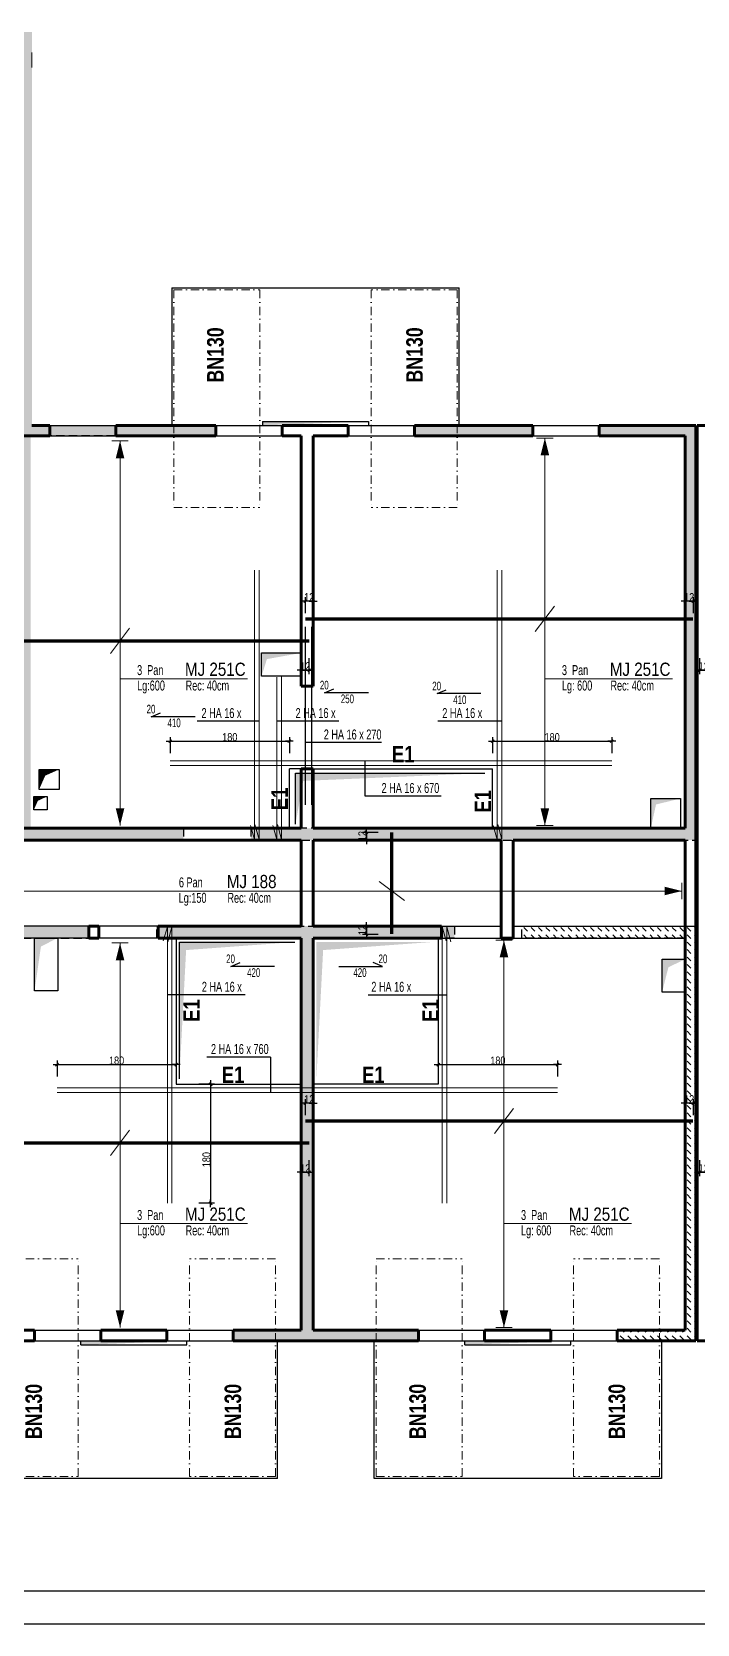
# Model space of a CAD drawing. Header units: millimetres. Extents: x 10483 to 17848, y -43633 to -39433.
# Drawn here: x 12314 to 13319, y -43633 to -41226 of the extents above; entities that cross this region are included whole.
import ezdxf
from ezdxf.enums import TextEntityAlignment as Align

# ---------------------------------------------------------------- set-up
doc = ezdxf.new("R2010")
doc.units = ezdxf.units.MM
doc.linetypes.add('CACHEX2', pattern=[19.05, 12.7, -6.35])
doc.linetypes.add('TIRETPTX2', pattern=[50.8, 25.4, -12.7, 0, -12.7])
for name, color, linetype in [('01-Cad  2', 1, 'Continuous'), ('01_ARMA_INF', 50, 'Continuous'), ('01_linteaux', 2, 'Continuous'), ('01_murs_sup', 2, 'CACHEX2'), ('01_poch_murs', 253, 'Continuous'), ('01_resv', 32, 'Continuous'), ('01_texte', 230, 'Continuous'), ('AA_COTES', 2, 'Continuous')]:
    doc.layers.add(name, color=color, linetype=linetype)
doc.layers.add('01_murs_coup', color=5, linetype='Continuous', lineweight=60)
doc.layers.add('01_tram_axes', color=2, linetype='TIRETPTX2', lineweight=9)
doc.styles.add('impact', font='impact.ttf')
doc.styles.add('PATIO', font='ARIALN.TTF')
doc.styles.add('STYLE2', font='ARIALN.TTF')
doc.styles.add('Titre', font='ariblk.ttf')
doc.dimstyles.new('JB50res', dxfattribs={"dimscale": 0.1, "dimtxt": 120, "dimasz": 12, "dimexe": 0.1, "dimexo": 0.1, "dimgap": 0.09, "dimtad": 1, "dimdec": 1, "dimdsep": 46, "dimtxsty": 'STYLE2', "dimblk1": 'BOND_G', "dimblk2": 'BOND_D', "dimsah": 1, "dimcen": 1.5, "dimdle": 0.01, "dimse1": 1, "dimse2": 1, "dimclrd": 4, "dimclre": 2, "dimclrt": 6, "dimazin": 2, "dimtfac": 2.333333, "dimtdec": 1, "dimtix": 1, "dimtmove": 2, "dimatfit": 3, "dimldrblk": 'BOND_G', "dimfxl": 1, "dimtolj": 1, "dimtzin": 0, "dimarcsym": 0})
pattern_1 = [(135, (-1339.371, 5604.787), (-11.2253202, 9e-16), [7.9375, -7.9375])]

# ---------------------------------------------------------------- blocks, each defined once
blk = doc.blocks.new('BOND_G')
at = {"layer": 'AA_COTES', "color": 0}
for p, q in [((5, 0), (-5, 0)), ((1.8, 1.8), (-1.8, -1.8)), ((0, -5), (0, 15))]:
    blk.add_line(p, q, dxfattribs=at)
blk = doc.blocks.new('BOND_D')
at = {"layer": 'AA_COTES', "color": 0}
for p, q in [((5, 0), (-5, 0)), ((-1.8, -1.8), (1.8, 1.8)), ((0, 5), (0, -15))]:
    blk.add_line(p, q, dxfattribs=at)
blk = doc.blocks.new('*D5412')
at = {"layer": '01_resv', "color": 4, "lineweight": -2, "ltscale": 200, "transparency": 16777216}
for p, q in [((13321.9, -42950.1), (13320.7, -42950.1)), ((13323.1, -42950.1), (13335.1, -42950.1)), ((13336.3, -42950.1), (13337.5, -42950.1))]:
    blk.add_line(p, q, dxfattribs=at)
at = {"layer": 'Defpoints', "color": 0, "ltscale": 200, "transparency": 16777216}
for p in [(13323.1, -42905.9), (13335.1, -42928.1), (13335.1, -42950.1)]:
    blk.add_point(p, dxfattribs=at)
at = {"layer": '01_resv', "color": 4, "lineweight": -2, "ltscale": 200, "transparency": 16777216, "xscale": 1.2, "yscale": 1.2, "zscale": 1.2}
blk.add_blockref('BOND_G', (13323.1, -42950.1), dxfattribs=at)
at = {"layer": '01_resv', "color": 4, "lineweight": -2, "ltscale": 200, "transparency": 16777216, "xscale": 1.2, "yscale": 1.2, "zscale": 1.2, "rotation": 180}
blk.add_blockref('BOND_D', (13335.1, -42950.1), dxfattribs=at)
at = {"layer": '01_resv', "color": 6, "ltscale": 200, "transparency": 16777216, "insert": (13329.1, -42944), "char_height": 12, "attachment_point": 5, "style": 'STYLE2'}
blk.add_mtext('\\A1;12', dxfattribs=at)
blk = doc.blocks.new('*D5413')
at = {"layer": '01_resv', "color": 4, "lineweight": -2, "ltscale": 200, "transparency": 16777216}
for p, q in [((13299.9, -42845.7), (13298.7, -42845.7)), ((13313.1, -42845.7), (13301.1, -42845.7)), ((13314.3, -42845.7), (13315.5, -42845.7))]:
    blk.add_line(p, q, dxfattribs=at)
at = {"layer": 'Defpoints', "color": 0, "ltscale": 200, "transparency": 16777216}
for p in [(13301.1, -42845.7), (13301.1, -42857.7), (13313.1, -42872.6)]:
    blk.add_point(p, dxfattribs=at)
at = {"layer": '01_resv', "color": 4, "lineweight": -2, "ltscale": 200, "transparency": 16777216, "xscale": 1.2, "yscale": 1.2, "zscale": 1.2}
blk.add_blockref('BOND_D', (13301.1, -42845.7), dxfattribs=at)
at = {"layer": '01_resv', "color": 4, "lineweight": -2, "ltscale": 200, "transparency": 16777216, "xscale": 1.2, "yscale": 1.2, "zscale": 1.2, "rotation": 180}
blk.add_blockref('BOND_G', (13313.1, -42845.7), dxfattribs=at)
at = {"layer": '01_resv', "color": 6, "ltscale": 200, "transparency": 16777216, "insert": (13307.1, -42839.6), "char_height": 12, "attachment_point": 5, "style": 'STYLE2'}
blk.add_mtext('\\A1;12', dxfattribs=at)
blk = doc.blocks.new('*D5414')
at = {"layer": '01_resv', "color": 4, "lineweight": -2, "ltscale": 200, "transparency": 16777216}
for p, q in [((12725.9, -42845.7), (12724.7, -42845.7)), ((12739.1, -42845.7), (12727.1, -42845.7)), ((12740.3, -42845.7), (12741.5, -42845.7))]:
    blk.add_line(p, q, dxfattribs=at)
at = {"layer": 'Defpoints', "color": 0, "ltscale": 200, "transparency": 16777216}
for p in [(12727.1, -42845.7), (12727.1, -42872.6), (12739.1, -42861.5)]:
    blk.add_point(p, dxfattribs=at)
at = {"layer": '01_resv', "color": 4, "lineweight": -2, "ltscale": 200, "transparency": 16777216, "xscale": 1.2, "yscale": 1.2, "zscale": 1.2}
blk.add_blockref('BOND_D', (12727.1, -42845.7), dxfattribs=at)
at = {"layer": '01_resv', "color": 4, "lineweight": -2, "ltscale": 200, "transparency": 16777216, "xscale": 1.2, "yscale": 1.2, "zscale": 1.2, "rotation": 180}
blk.add_blockref('BOND_G', (12739.1, -42845.7), dxfattribs=at)
at = {"layer": '01_resv', "color": 6, "ltscale": 200, "transparency": 16777216, "insert": (12733.1, -42839.6), "char_height": 12, "attachment_point": 5, "style": 'STYLE2'}
blk.add_mtext('\\A1;12', dxfattribs=at)
blk = doc.blocks.new('*D5415')
at = {"layer": '01_resv', "color": 4, "lineweight": -2, "ltscale": 200, "transparency": 16777216}
for p, q in [((12719.9, -42950.1), (12718.7, -42950.1)), ((12721.1, -42950.1), (12733.1, -42950.1)), ((12734.3, -42950.1), (12735.5, -42950.1))]:
    blk.add_line(p, q, dxfattribs=at)
at = {"layer": 'Defpoints', "color": 0, "ltscale": 200, "transparency": 16777216}
for p in [(12721.1, -42916.6), (12733.1, -42905.8), (12733.1, -42950.1)]:
    blk.add_point(p, dxfattribs=at)
at = {"layer": '01_resv', "color": 4, "lineweight": -2, "ltscale": 200, "transparency": 16777216, "xscale": 1.2, "yscale": 1.2, "zscale": 1.2}
blk.add_blockref('BOND_G', (12721.1, -42950.1), dxfattribs=at)
at = {"layer": '01_resv', "color": 4, "lineweight": -2, "ltscale": 200, "transparency": 16777216, "xscale": 1.2, "yscale": 1.2, "zscale": 1.2, "rotation": 180}
blk.add_blockref('BOND_D', (12733.1, -42950.1), dxfattribs=at)
at = {"layer": '01_resv', "color": 6, "ltscale": 200, "transparency": 16777216, "insert": (12727.1, -42944.1), "char_height": 12, "attachment_point": 5, "style": 'STYLE2'}
blk.add_mtext('\\A1;12', dxfattribs=at)
blk = doc.blocks.new('*D5417')
at = {"layer": '01_resv', "color": 4, "lineweight": -2, "ltscale": 200, "transparency": 16777216}
for p, q in [((13321.9, -42191.1), (13320.7, -42191.1)), ((13323.1, -42191.1), (13335.1, -42191.1)), ((13336.3, -42191.1), (13337.5, -42191.1))]:
    blk.add_line(p, q, dxfattribs=at)
at = {"layer": 'Defpoints', "color": 0, "ltscale": 200, "transparency": 16777216}
for p in [(13323.1, -42146.9), (13335.1, -42169.1), (13335.1, -42191.1)]:
    blk.add_point(p, dxfattribs=at)
at = {"layer": '01_resv', "color": 4, "lineweight": -2, "ltscale": 200, "transparency": 16777216, "xscale": 1.2, "yscale": 1.2, "zscale": 1.2}
blk.add_blockref('BOND_G', (13323.1, -42191.1), dxfattribs=at)
at = {"layer": '01_resv', "color": 4, "lineweight": -2, "ltscale": 200, "transparency": 16777216, "xscale": 1.2, "yscale": 1.2, "zscale": 1.2, "rotation": 180}
blk.add_blockref('BOND_D', (13335.1, -42191.1), dxfattribs=at)
at = {"layer": '01_resv', "color": 6, "ltscale": 200, "transparency": 16777216, "insert": (13329.1, -42185), "char_height": 12, "attachment_point": 5, "style": 'STYLE2'}
blk.add_mtext('\\A1;12', dxfattribs=at)
blk = doc.blocks.new('*D5418')
at = {"layer": '01_resv', "color": 4, "lineweight": -2, "ltscale": 200, "transparency": 16777216}
for p, q in [((13299.9, -42086.7), (13298.7, -42086.7)), ((13313.1, -42086.7), (13301.1, -42086.7)), ((13314.3, -42086.7), (13315.5, -42086.7))]:
    blk.add_line(p, q, dxfattribs=at)
at = {"layer": 'Defpoints', "color": 0, "ltscale": 200, "transparency": 16777216}
for p in [(13301.1, -42086.7), (13301.1, -42098.7), (13313.1, -42113.6)]:
    blk.add_point(p, dxfattribs=at)
at = {"layer": '01_resv', "color": 4, "lineweight": -2, "ltscale": 200, "transparency": 16777216, "xscale": 1.2, "yscale": 1.2, "zscale": 1.2}
blk.add_blockref('BOND_D', (13301.1, -42086.7), dxfattribs=at)
at = {"layer": '01_resv', "color": 4, "lineweight": -2, "ltscale": 200, "transparency": 16777216, "xscale": 1.2, "yscale": 1.2, "zscale": 1.2, "rotation": 180}
blk.add_blockref('BOND_G', (13313.1, -42086.7), dxfattribs=at)
at = {"layer": '01_resv', "color": 6, "ltscale": 200, "transparency": 16777216, "insert": (13307.1, -42080.6), "char_height": 12, "attachment_point": 5, "style": 'STYLE2'}
blk.add_mtext('\\A1;12', dxfattribs=at)
blk = doc.blocks.new('*D5419')
at = {"layer": '01_resv', "color": 4, "lineweight": -2, "ltscale": 200, "transparency": 16777216}
for p, q in [((12725.9, -42086.7), (12724.7, -42086.7)), ((12739.1, -42086.7), (12727.1, -42086.7)), ((12740.3, -42086.7), (12741.5, -42086.7))]:
    blk.add_line(p, q, dxfattribs=at)
at = {"layer": 'Defpoints', "color": 0, "ltscale": 200, "transparency": 16777216}
for p in [(12727.1, -42086.7), (12739.1, -42102.5), (12727.1, -42113.6)]:
    blk.add_point(p, dxfattribs=at)
at = {"layer": '01_resv', "color": 4, "lineweight": -2, "ltscale": 200, "transparency": 16777216, "xscale": 1.2, "yscale": 1.2, "zscale": 1.2}
blk.add_blockref('BOND_D', (12727.1, -42086.7), dxfattribs=at)
at = {"layer": '01_resv', "color": 4, "lineweight": -2, "ltscale": 200, "transparency": 16777216, "xscale": 1.2, "yscale": 1.2, "zscale": 1.2, "rotation": 180}
blk.add_blockref('BOND_G', (12739.1, -42086.7), dxfattribs=at)
at = {"layer": '01_resv', "color": 6, "ltscale": 200, "transparency": 16777216, "insert": (12733.1, -42080.6), "char_height": 12, "attachment_point": 5, "style": 'STYLE2'}
blk.add_mtext('\\A1;12', dxfattribs=at)
blk = doc.blocks.new('*D5420')
at = {"layer": '01_resv', "color": 4, "lineweight": -2, "ltscale": 200, "transparency": 16777216}
for p, q in [((12719.9, -42191.1), (12718.7, -42191.1)), ((12721.1, -42191.1), (12733.1, -42191.1)), ((12734.3, -42191.1), (12735.5, -42191.1))]:
    blk.add_line(p, q, dxfattribs=at)
at = {"layer": 'Defpoints', "color": 0, "ltscale": 200, "transparency": 16777216}
for p in [(12733.1, -42146.8), (12721.1, -42157.6), (12733.1, -42191.1)]:
    blk.add_point(p, dxfattribs=at)
at = {"layer": '01_resv', "color": 4, "lineweight": -2, "ltscale": 200, "transparency": 16777216, "xscale": 1.2, "yscale": 1.2, "zscale": 1.2}
blk.add_blockref('BOND_G', (12721.1, -42191.1), dxfattribs=at)
at = {"layer": '01_resv', "color": 4, "lineweight": -2, "ltscale": 200, "transparency": 16777216, "xscale": 1.2, "yscale": 1.2, "zscale": 1.2, "rotation": 180}
blk.add_blockref('BOND_D', (12733.1, -42191.1), dxfattribs=at)
at = {"layer": '01_resv', "color": 6, "ltscale": 200, "transparency": 16777216, "insert": (12727.1, -42185.1), "char_height": 12, "attachment_point": 5, "style": 'STYLE2'}
blk.add_mtext('\\A1;12', dxfattribs=at)
blk = doc.blocks.new('*D5421')
at = {"layer": '01_resv', "color": 4, "lineweight": -2, "ltscale": 200, "transparency": 16777216}
for p, q in [((12819.5, -42576.9), (12819.5, -42575.7)), ((12819.5, -42578.1), (12819.5, -42590.1)), ((12819.5, -42591.3), (12819.5, -42592.5))]:
    blk.add_line(p, q, dxfattribs=at)
at = {"layer": 'Defpoints', "color": 0, "ltscale": 200, "transparency": 16777216}
for p in [(12828.2, -42578.1), (12819.5, -42590.1), (12857.9, -42590.1)]:
    blk.add_point(p, dxfattribs=at)
at = {"layer": '01_resv', "color": 4, "lineweight": -2, "ltscale": 200, "transparency": 16777216, "xscale": 1.2, "yscale": 1.2, "zscale": 1.2}
for name, p, rotation in [('BOND_G', (12819.5, -42578.1), 270), ('BOND_D', (12819.5, -42590.1), 90)]:
    blk.add_blockref(name, p, dxfattribs=dict(at, rotation=rotation))
at = {"layer": '01_resv', "color": 6, "ltscale": 200, "transparency": 16777216, "insert": (12813.4, -42584.1), "char_height": 12, "attachment_point": 5, "rotation": 90, "style": 'STYLE2'}
blk.add_mtext('\\A1;12', dxfattribs=at)
blk = doc.blocks.new('*D5422')
at = {"layer": '01_resv', "color": 4, "lineweight": -2, "ltscale": 200, "transparency": 16777216}
for p, q in [((12819.5, -42434.9), (12819.5, -42433.7)), ((12819.5, -42436.1), (12819.5, -42448)), ((12819.5, -42449.2), (12819.5, -42450.4))]:
    blk.add_line(p, q, dxfattribs=at)
at = {"layer": 'Defpoints', "color": 0, "ltscale": 200, "transparency": 16777216}
for p in [(12857.8, -42436.1), (12819.5, -42448), (12857.8, -42448)]:
    blk.add_point(p, dxfattribs=at)
at = {"layer": '01_resv', "color": 4, "lineweight": -2, "ltscale": 200, "transparency": 16777216, "xscale": 1.2, "yscale": 1.2, "zscale": 1.2}
for name, p, rotation in [('BOND_G', (12819.5, -42436.1), 270), ('BOND_D', (12819.5, -42448), 90)]:
    blk.add_blockref(name, p, dxfattribs=dict(at, rotation=rotation))
at = {"layer": '01_resv', "color": 6, "ltscale": 200, "transparency": 16777216, "insert": (12813.4, -42442), "char_height": 12, "attachment_point": 5, "rotation": 90, "style": 'STYLE2'}
blk.add_mtext('\\A1;12', dxfattribs=at)
blk = doc.blocks.new('*D5432')
at = {"layer": '01_resv', "color": 4, "lineweight": -2, "ltscale": 200, "transparency": 16777216}
blk.add_line((12524.3, -42298.5), (12701.9, -42298.5), dxfattribs=at)
at = {"layer": 'Defpoints', "color": 0, "ltscale": 200, "transparency": 16777216}
for p in [(12703.1, -42298.5), (12523.1, -42335.3), (12703.1, -42340.1)]:
    blk.add_point(p, dxfattribs=at)
at = {"layer": '01_resv', "color": 4, "lineweight": -2, "ltscale": 200, "transparency": 16777216, "xscale": 1.2, "yscale": 1.2, "zscale": 1.2, "rotation": 180}
blk.add_blockref('BOND_G', (12523.1, -42298.5), dxfattribs=at)
at = {"layer": '01_resv', "color": 4, "lineweight": -2, "ltscale": 200, "transparency": 16777216, "xscale": 1.2, "yscale": 1.2, "zscale": 1.2}
blk.add_blockref('BOND_D', (12703.1, -42298.5), dxfattribs=at)
at = {"layer": '01_resv', "color": 6, "ltscale": 200, "transparency": 16777216, "insert": (12613.1, -42292.4), "char_height": 12, "attachment_point": 5, "style": 'STYLE2'}
blk.add_mtext('\\A1;180', dxfattribs=at)
blk = doc.blocks.new('*D5433')
at = {"layer": '01_resv', "color": 4, "lineweight": -2, "ltscale": 200, "transparency": 16777216}
blk.add_line((13011.3, -42298.5), (13188.9, -42298.5), dxfattribs=at)
at = {"layer": 'Defpoints', "color": 0, "ltscale": 200, "transparency": 16777216}
for p in [(13190.1, -42298.5), (13010.1, -42340.1), (13190.1, -42335.3)]:
    blk.add_point(p, dxfattribs=at)
at = {"layer": '01_resv', "color": 4, "lineweight": -2, "ltscale": 200, "transparency": 16777216, "xscale": 1.2, "yscale": 1.2, "zscale": 1.2, "rotation": 180}
blk.add_blockref('BOND_G', (13010.1, -42298.5), dxfattribs=at)
at = {"layer": '01_resv', "color": 4, "lineweight": -2, "ltscale": 200, "transparency": 16777216, "xscale": 1.2, "yscale": 1.2, "zscale": 1.2}
blk.add_blockref('BOND_D', (13190.1, -42298.5), dxfattribs=at)
at = {"layer": '01_resv', "color": 6, "ltscale": 200, "transparency": 16777216, "insert": (13100.1, -42292.4), "char_height": 12, "attachment_point": 5, "style": 'STYLE2'}
blk.add_mtext('\\A1;180', dxfattribs=at)
blk = doc.blocks.new('*D5396')
at = {"layer": '01_texte', "color": 4, "lineweight": -2, "ltscale": 200, "transparency": 16777216}
blk.add_line((12353.3, -42787.4), (12530.9, -42787.4), dxfattribs=at)
at = {"layer": 'Defpoints', "color": 0, "ltscale": 200, "transparency": 16777216}
for p in [(12532.1, -42787.4), (12352.1, -42810.7), (12532.1, -42810.7)]:
    blk.add_point(p, dxfattribs=at)
at = {"layer": '01_texte', "color": 4, "lineweight": -2, "ltscale": 200, "transparency": 16777216, "xscale": 1.2, "yscale": 1.2, "zscale": 1.2, "rotation": 180}
blk.add_blockref('BOND_G', (12352.1, -42787.4), dxfattribs=at)
at = {"layer": '01_texte', "color": 4, "lineweight": -2, "ltscale": 200, "transparency": 16777216, "xscale": 1.2, "yscale": 1.2, "zscale": 1.2}
blk.add_blockref('BOND_D', (12532.1, -42787.4), dxfattribs=at)
at = {"layer": '01_texte', "color": 6, "ltscale": 200, "transparency": 16777216, "insert": (12442.1, -42781.3), "char_height": 12, "attachment_point": 5, "style": 'STYLE2'}
blk.add_mtext('\\A1;180', dxfattribs=at)
blk = doc.blocks.new('*D5434')
at = {"layer": '01_texte', "color": 4, "lineweight": -2, "ltscale": 200, "transparency": 16777216}
blk.add_line((12929.3, -42787.4), (13106.9, -42787.4), dxfattribs=at)
at = {"layer": 'Defpoints', "color": 0, "ltscale": 200, "transparency": 16777216}
for p in [(12928.1, -42787.4), (13108.1, -42787.4), (13108.1, -42829.8)]:
    blk.add_point(p, dxfattribs=at)
at = {"layer": '01_texte', "color": 4, "lineweight": -2, "ltscale": 200, "transparency": 16777216, "xscale": 1.2, "yscale": 1.2, "zscale": 1.2, "rotation": 180}
blk.add_blockref('BOND_G', (12928.1, -42787.4), dxfattribs=at)
at = {"layer": '01_texte', "color": 4, "lineweight": -2, "ltscale": 200, "transparency": 16777216, "xscale": 1.2, "yscale": 1.2, "zscale": 1.2}
blk.add_blockref('BOND_D', (13108.1, -42787.4), dxfattribs=at)
at = {"layer": '01_texte', "color": 6, "ltscale": 200, "transparency": 16777216, "insert": (13018.1, -42781.3), "char_height": 12, "attachment_point": 5, "style": 'STYLE2'}
blk.add_mtext('\\A1;180', dxfattribs=at)
blk = doc.blocks.new('*D5435')
at = {"layer": '01_texte', "color": 4, "lineweight": -2, "ltscale": 200, "transparency": 16777216}
blk.add_line((12584.1, -42818.3), (12584.1, -42995.9), dxfattribs=at)
at = {"layer": 'Defpoints', "color": 0, "ltscale": 200, "transparency": 16777216}
for p in [(12600.7, -42817.1), (12525.8, -42997.1), (12584.1, -42997.1)]:
    blk.add_point(p, dxfattribs=at)
at = {"layer": '01_texte', "color": 4, "lineweight": -2, "ltscale": 200, "transparency": 16777216, "xscale": 1.2, "yscale": 1.2, "zscale": 1.2}
for name, p, rotation in [('BOND_G', (12584.1, -42817.1), 90), ('BOND_D', (12584.1, -42997.1), 270)]:
    blk.add_blockref(name, p, dxfattribs=dict(at, rotation=rotation))
at = {"layer": '01_texte', "color": 6, "ltscale": 200, "transparency": 16777216, "insert": (12577.9, -42931.1), "char_height": 12, "attachment_point": 5, "rotation": 90, "style": 'STYLE2'}
blk.add_mtext('\\A1;180', dxfattribs=at)

msp = doc.modelspace()

# ---------------------------------------------------------------- hatches: boundary and pattern name
at = {"layer": '01_murs_sup', "ltscale": 200}
h = msp.add_hatch(dxfattribs=at)
h.set_pattern_fill('DASH', color=256, scale=2.5, angle=135)
h.set_pattern_definition(pattern_1)
h.paths.add_polyline_path([(12314.12, -41226.07), (11979.16, -41226.07), (11979.16, -41246.07), (12294.12, -41246.07), (12294.08, -41821.05), (12273.95, -41821.05), (12273.95, -41841.05), (12294.12, -41841.05), (12294.12, -42430.05), (12259.08, -42430.05), (12259.08, -42448.01), (12543.12, -42448.01), (12543.12, -42430.05), (12312.12, -42430.05), (12312.12, -41837.05), (12592.12, -41837.05), (12592.12, -41821.05), (12314.12, -41821.05)])
h.paths.add_polyline_path([(12170.87, -41821.05), (12129.16, -41821.05), (12129.16, -41389.99), (11924.81, -41389.99), (11924.81, -41409.99), (12109.16, -41409.99), (12109.16, -41821.05), (11751.16, -41821.05), (11751.16, -42184.05), (11769.16, -42184.05), (11769.16, -41841.05), (12109.16, -41841.05), (12109.16, -41845.95), (12129.21, -41845.95), (12129.16, -41841.05), (12170.87, -41841.05)])
h = msp.add_hatch(dxfattribs=at)
h.set_pattern_fill('DASH', color=256, scale=2.5, angle=135)
h.set_pattern_definition(pattern_1)
h.paths.add_polyline_path([(12129.12, -41979.06), (12109.16, -41979.06), (12109.16, -42400.05), (12129.16, -42400.05)])
h.paths.add_polyline_path([(13071.12, -41821.05), (12892.12, -41821.05), (12892.12, -41837.05), (13071.12, -41837.05)], flags=17)
h.paths.add_polyline_path([(13317.12, -41821.05), (13171.12, -41821.05), (13171.12, -41837.05), (13301.12, -41837.05), (13301.12, -42430.06), (12645.12, -42430.06), (12645.12, -42448.01), (13317.12, -42448.06)])
h.paths.add_polyline_path([(12952.54, -42578.1), (12503.12, -42578.1), (12503.12, -42596.05), (12721.12, -42596.05), (12721.12, -43189.05), (12618.12, -43189.05), (12618.12, -43205.05), (12898.12, -43205.05), (12898.12, -43189.05), (12739.12, -43189.05), (12739.12, -42596.05), (12952.54, -42596.01)])
h.paths.add_polyline_path([(14231.12, -42430.06), (13915.16, -42430.06), (13915.08, -41837.05), (14011.12, -41837.05), (14011.12, -41821.05), (13751.12, -41821.05), (13751.12, -41837.05), (13897.16, -41837.05), (13897.16, -42430.06), (13685.16, -42430.06), (13685.16, -42448.06), (14231.12, -42448.06)])
h = msp.add_hatch(dxfattribs=at)
h.set_pattern_fill('DASH', color=256, scale=2.5, angle=135)
h.set_pattern_definition(pattern_1)
h.paths.add_polyline_path([(12401.02, -42578.05), (11990.11, -42578.05, 0.2561511), (11243.54, -42168.73), (10960.03, -42168.73), (10960.03, -42021.33), (10940.03, -42021.33), (10940.03, -42188.73), (11243.54, -42188.73, -0.2587896), (11977.82, -42596.05), (12109.12, -42596.05), (12109.12, -43016.38), (12129.12, -43016.38), (12129.12, -42596.05), (12401.12, -42596.1)])
h = msp.add_hatch(dxfattribs=at)
h.set_pattern_fill('DASH', color=256, scale=2.5, angle=135)
h.set_pattern_definition(pattern_1)
h.paths.add_polyline_path([(13317.12, -42578.05), (13054.54, -42578.05), (13054.54, -42596.01), (13301.12, -42596.05), (13301.12, -43189.05), (13198.12, -43189.05), (13198.12, -43205.05), (13317.12, -43205.05)])

# ---------------------------------------------------------------- linework, layer by layer
at = {"layer": '01-Cad  2'}
for p, q in [((16798.3, -43583.32, 0.01), (10533.45, -43583.32, -0.3)), ((16798.3, -43633.32, 0.01), (10483.45, -43633.32, -0.3))]:
    msp.add_line(p, q, dxfattribs=at)
at = {"layer": '01_ARMA_INF', "linetype": 'Continuous', "lineweight": 0, "const_width": 5, "flags": 128}
for points in [[(13313.12, -42113.56), (12727.12, -42113.65)], [(12733.12, -42146.77), (12132.14, -42146.86)], [(12857.87, -42590.05), (12857.77, -42436.05)], [(13313.12, -42872.56), (12727.12, -42872.65)], [(12733.12, -42905.77), (12132.14, -42905.86)]]:
    msp.add_lwpolyline(points, dxfattribs=at)
at = {"layer": '01_linteaux', "ltscale": 0.1}
for p, q in [((12525.59, -41613.05), (12525.59, -41821.05)), ((12525.59, -41613.05), (12959.59, -41613.05)), ((12959.59, -41821.05), (12959.59, -41613.05)), ((12341.12, -41821.05), (12441.12, -41821.05)), ((12341.12, -41837.05), (12441.12, -41837.05)), ((12592.11, -41821.05), (12692.11, -41821.05)), ((12592.11, -41837.05), (12692.11, -41837.05)), ((12662.59, -41815.05), (12822.59, -41815.05)), ((12662.59, -41815.05), (12662.59, -41821.05)), ((12792.11, -41821.05), (12892.11, -41821.05)), ((12792.11, -41837.05), (12892.11, -41837.05)), ((12822.59, -41815.05), (12822.59, -41821.05)), ((13071.14, -41821.05), (13171.14, -41821.05)), ((13071.14, -41837.05), (13171.14, -41837.05)), ((12703.12, -42430.05), (12703.12, -42340.05)), ((12721.12, -42340.05), (12703.12, -42340.05)), ((12739.12, -42340.05), (13010.12, -42340.05)), ((13010.12, -42430.05), (13010.12, -42340.05)), ((12400.12, -42578.05), (12129.12, -42578.05)), ((12505.12, -42578.05), (12415.12, -42578.05)), ((12933.12, -42578.05), (13023.12, -42578.05)), ((13041.12, -42578.05), (13301.12, -42578.05)), ((12400.12, -42596.05), (12129.12, -42596.05)), ((12505.12, -42596.05), (12415.12, -42596.05)), ((12532.12, -42596.05), (12532.12, -42817.05)), ((12928.12, -42596.05), (12928.12, -42817.05)), ((12933.12, -42596.05), (13023.12, -42596.05)), ((13041.12, -42596.05), (13301.12, -42596.05)), ((12532.12, -42817.05), (12721.12, -42817.05)), ((12928.12, -42817.05), (12739.12, -42817.05)), ((12318.12, -43189.05), (12418.12, -43189.05)), ((12318.12, -43205.05), (12418.12, -43205.05)), ((12388.12, -43211.05), (12388.12, -43205.05)), ((12517.64, -43205.05), (12417.64, -43205.05)), ((12518.12, -43189.05), (12618.12, -43189.05)), ((12518.12, -43205.05), (12618.12, -43205.05)), ((12548.12, -43211.05), (12548.12, -43205.05)), ((12685.12, -43413.05), (12685.12, -43205.05)), ((12831.12, -43413.05), (12831.12, -43205.05)), ((12898.12, -43189.05), (12998.12, -43189.05)), ((12898.12, -43205.05), (12998.12, -43205.05)), ((12968.12, -43211.05), (12968.12, -43205.05)), ((13098.64, -43205.05), (12998.64, -43205.05)), ((13098.12, -43189.05), (13198.12, -43189.05)), ((13098.12, -43205.05), (13198.12, -43205.05)), ((13128.12, -43211.05), (13128.12, -43205.05)), ((13265.12, -43205.05), (13265.12, -43413.05)), ((12388.12, -43211.05), (12548.12, -43211.05)), ((12968.12, -43211.05), (13128.12, -43211.05)), ((12685.12, -43413.05), (12253.12, -43413.05)), ((13265.12, -43413.05), (12831.12, -43413.05))]:
    msp.add_line(p, q, dxfattribs=at)
for points in [[(12662.59, -41821.05), (12662.59, -41815.05), (12822.59, -41815.05)], [(12388.12, -43211.05), (12388.12, -43205.05), (12548.12, -43205.05)], [(12968.12, -43211.05), (12968.12, -43205.05), (13128.12, -43205.05)]]:
    msp.add_solid(points, dxfattribs=at)
at = {"layer": '01_murs_coup', "linetype": 'Continuous', "lineweight": 5}
msp.add_line((12314.12, -41280.05), (12314.12, -41257.07), dxfattribs=at)
msp.add_line((12314.12, -41280.05), (12314.12, -41257.07), dxfattribs=at)
at = {"layer": '01_murs_coup', "ltscale": 0.1}
for p, q in [((12341.12, -41837.05), (12129.12, -41837.05)), ((12341.12, -41821.05), (12314.12, -41821.05)), ((12341.12, -41821.05), (12341.12, -41837.05)), ((12592.11, -41821.05), (12441.12, -41821.05)), ((12441.12, -41821.05), (12441.12, -41837.05)), ((12592.11, -41837.05), (12441.12, -41837.05)), ((12592.11, -41821.05), (12592.11, -41837.05)), ((12792.11, -41821.05), (12692.11, -41821.05)), ((12692.11, -41821.05), (12692.11, -41837.05)), ((12721.12, -41837.05), (12692.11, -41837.05)), ((12792.12, -41821.05), (12692.12, -41821.05)), ((12721.12, -41837.05), (12721.12, -42215.06)), ((12792.11, -41837.05), (12739.12, -41837.05)), ((12739.12, -41837.05), (12739.12, -42215.06)), ((12792.11, -41821.05), (12792.11, -41837.05)), ((13071.14, -41821.05), (12892.11, -41821.05)), ((12892.11, -41821.05), (12892.11, -41837.05)), ((13071.14, -41837.05), (12892.11, -41837.05)), ((13071.14, -41821.05), (13071.14, -41837.05)), ((13317.12, -41821.05), (13171.14, -41821.05)), ((13171.14, -41821.05), (13171.14, -41837.05)), ((13301.12, -41837.05), (13171.14, -41837.05)), ((13301.12, -42430.05), (13301.12, -41837.05)), ((13317.12, -43205.05), (13317.12, -41821.05)), ((13451.12, -41821.05), (13319.12, -41821.05)), ((13319.12, -41821.05), (13319.12, -43205.05)), ((12721.12, -42215.06), (12739.12, -42215.06)), ((12721.12, -42340.05), (12721.12, -42430.05)), ((12721.12, -42340.05), (12739.12, -42340.05)), ((12739.12, -42340.05), (12739.12, -42430.05)), ((12129.12, -42430.05), (12721.12, -42430.05)), ((12739.12, -42430.05), (13301.12, -42430.05)), ((12129.12, -42448.05), (12721.12, -42448.05)), ((12721.12, -42448.05), (12721.12, -42578.05)), ((12739.12, -42448.05), (12739.12, -42578.05)), ((12739.12, -42448.05), (13023.12, -42448.05)), ((13023.12, -42448.05), (13023.12, -42596.05)), ((13041.12, -42448.05), (13041.12, -42596.05)), ((13041.12, -42448.05), (13301.12, -42448.05)), ((13301.12, -43189.05), (13301.12, -42448.05)), ((12400.12, -42578.05), (12415.12, -42578.05)), ((12400.12, -42596.05), (12400.12, -42578.05)), ((12415.12, -42596.05), (12415.12, -42578.05)), ((12505.12, -42578.05), (12721.12, -42578.05)), ((12505.12, -42596.05), (12505.12, -42578.05)), ((12739.12, -42578.05), (12933.12, -42578.05)), ((12933.12, -42596.05), (12933.12, -42578.05)), ((12400.12, -42596.05), (12415.12, -42596.05)), ((12505.12, -42596.05), (12721.12, -42596.05)), ((12721.12, -42596.05), (12721.12, -43189.05)), ((12739.12, -42596.05), (12739.12, -43189.05)), ((12739.12, -42596.05), (12933.12, -42596.05)), ((13023.12, -42596.05), (13041.12, -42596.05)), ((12109.12, -43205.05), (12318.12, -43205.05)), ((12129.12, -43189.05), (12318.12, -43189.05)), ((12318.12, -43189.05), (12318.12, -43205.05)), ((12418.12, -43189.05), (12518.12, -43189.05)), ((12418.12, -43189.05), (12418.12, -43205.05)), ((12418.12, -43205.05), (12518.12, -43205.05)), ((12518.12, -43189.05), (12518.12, -43205.05)), ((12618.12, -43189.05), (12721.12, -43189.05)), ((12618.12, -43189.05), (12618.12, -43205.05)), ((12618.12, -43205.05), (12898.12, -43205.05)), ((12739.12, -43189.05), (12898.12, -43189.05)), ((12898.12, -43189.05), (12898.12, -43205.05)), ((12998.12, -43189.05), (13098.12, -43189.05)), ((12998.12, -43205.05), (12998.12, -43189.05)), ((12998.12, -43205.05), (13098.12, -43205.05)), ((12999.12, -43205.05), (13099.12, -43205.05)), ((13098.12, -43189.05), (13098.12, -43205.05)), ((13198.12, -43189.05), (13301.12, -43189.05)), ((13198.12, -43189.05), (13198.12, -43205.05)), ((13198.12, -43205.05), (13317.12, -43205.05)), ((13319.12, -43205.05), (13448.12, -43205.05))]:
    msp.add_line(p, q, dxfattribs=at)
at = {"layer": '01_murs_sup'}
for p, q in [((12592.12, -41837.05), (12312.12, -41837.05)), ((12592.12, -41821.05), (12592.12, -41837.05)), ((12892.12, -41837.05), (12892.12, -41821.05)), ((12892.12, -41821.05), (13071.12, -41821.05)), ((13071.12, -41837.05), (12892.12, -41837.05)), ((13071.12, -41821.05), (13071.12, -41837.05)), ((13317.12, -41821.05), (13171.12, -41821.05)), ((13171.12, -41821.05), (13171.12, -41837.05)), ((13171.12, -41837.05), (13301.12, -41837.05)), ((13301.12, -41837.05), (13301.12, -42430.06)), ((13317.12, -42448.06), (13317.12, -41821.05)), ((12312.12, -42430.05), (12543.12, -42430.05)), ((12543.12, -42430.05), (12543.12, -42448.01)), ((12645.12, -42430.05), (12645.12, -42448.01)), ((13301.12, -42430.06), (12645.12, -42430.06)), ((12543.12, -42448.01), (12259.08, -42448.01)), ((12645.12, -42448.01), (13317.12, -42448.06)), ((12401.02, -42578.05), (11990.11, -42578.05)), ((12401.12, -42596.1), (12401.02, -42578.05)), ((12503.12, -42596.05), (12503.12, -42578.1)), ((12503.12, -42578.1), (12952.54, -42578.1)), ((12952.54, -42578.1), (12952.54, -42596.01)), ((13054.54, -42578.05), (13317.12, -42578.05)), ((13054.54, -42596.01), (13054.54, -42578.1)), ((13317.12, -42578.05), (13317.12, -43205.05)), ((12129.12, -42596.05), (12401.12, -42596.1)), ((12721.12, -42596.05), (12503.12, -42596.05)), ((12721.12, -43189.05), (12721.12, -42596.05)), ((12952.54, -42596.01), (12739.12, -42596.05)), ((12739.12, -42596.05), (12739.12, -43189.05)), ((13301.12, -42596.05), (13054.54, -42596.01)), ((13301.12, -43189.05), (13301.12, -42596.05)), ((12318.12, -43205.05), (12109.12, -43205.05)), ((12318.12, -43189.05), (12129.12, -43189.05)), ((12318.12, -43189.05), (12318.12, -43205.05)), ((12618.12, -43205.05), (12618.12, -43189.05)), ((12618.12, -43189.05), (12721.12, -43189.05)), ((12898.12, -43205.05), (12618.12, -43205.05)), ((12739.12, -43189.05), (12898.12, -43189.05)), ((12898.12, -43189.05), (12898.12, -43205.05)), ((13198.12, -43205.05), (13198.12, -43189.05)), ((13198.12, -43189.05), (13301.12, -43189.05)), ((13317.12, -43205.05), (13198.12, -43205.05))]:
    msp.add_line(p, q, dxfattribs=at)
at = {"layer": '01_poch_murs', "ltscale": 200}
for p, q in [((12712.39, -42423.86), (12712.39, -42346.8)), ((12712.39, -42346.8), (12998.43, -42346.8)), ((12536.9, -42809.07), (12536.9, -42602.1)), ((12536.9, -42602.1), (12711.24, -42602.1))]:
    msp.add_line(p, q, dxfattribs=at)
for points in [[(12712.39, -42423.86), (12712.39, -42346.8), (12724.07, -42358.48)], [(12712.39, -42346.8), (12998.43, -42346.8), (12724.07, -42358.48)], [(12536.9, -42809.07), (12536.9, -42602.1), (12547.15, -42614.24)], [(12536.9, -42602.1), (12711.24, -42602.1), (12547.15, -42614.24)], [(12743.9, -42809.07), (12743.9, -42602.09), (12754.15, -42614.24)], [(12743.9, -42602.09), (12918.24, -42602.1), (12754.15, -42614.24)]]:
    msp.add_solid(points, dxfattribs=at)
at = {"layer": '01_resv', "ltscale": 200}
for p, q in [((12661.12, -42165.05), (12721.12, -42165.05)), ((12661.12, -42200.01), (12661.12, -42165.05)), ((12721.12, -42165.05), (12721.12, -42200.01)), ((12721.12, -42200.01), (12661.12, -42200.01)), ((12325.19, -42341.25), (12355.19, -42341.25)), ((12325.19, -42371.25), (12325.19, -42341.25)), ((12355.19, -42341.25), (12355.19, -42371.25)), ((12317.15, -42382.05), (12337.05, -42382.05)), ((12317.15, -42402.05), (12317.15, -42382.05)), ((12355.19, -42371.25), (12325.19, -42371.25)), ((12337.05, -42382.05), (12337.05, -42402.05)), ((13249.11, -42430.05), (13249.11, -42385.05)), ((13249.11, -42385.05), (13294.11, -42385.05)), ((13294.11, -42385.05), (13294.11, -42430.05)), ((12337.05, -42402.05), (12317.15, -42402.05)), ((13294.11, -42430.05), (13249.11, -42430.05)), ((12318.12, -42596.05), (12353.12, -42596.05)), ((12318.12, -42676.05), (12318.12, -42596.05)), ((12353.12, -42596.05), (12353.12, -42676.05)), ((13266.12, -42678.05), (13266.12, -42628.05)), ((13266.12, -42628.05), (13301.12, -42628.05)), ((13301.12, -42628.05), (13301.12, -42678.05)), ((12353.12, -42676.05), (12318.12, -42676.05)), ((13301.12, -42678.05), (13266.12, -42678.05))]:
    msp.add_line(p, q, dxfattribs=at)
for points in [[(12661.12, -42200.01), (12661.12, -42165.05), (12669.19, -42174.33)], [(12661.12, -42165.05), (12721.12, -42165.05), (12669.19, -42174.33)], [(12325.19, -42371.25), (12325.19, -42341.25), (12334.28, -42350.55)], [(12325.19, -42341.25), (12355.19, -42341.25), (12334.28, -42350.55)], [(12317.15, -42402.05), (12317.15, -42382.05), (12323.19, -42388.56)], [(12317.15, -42382.05), (12337.05, -42382.05), (12323.19, -42388.56)], [(13249.11, -42430.05), (13249.11, -42385.05), (13257.04, -42394.16)], [(13249.11, -42385.05), (13294.11, -42385.05), (13257.04, -42394.16)], [(12318.12, -42676.05), (12318.12, -42596.05), (12327.81, -42608.82)], [(12318.12, -42596.05), (12353.12, -42596.05), (12327.81, -42608.82)], [(13266.12, -42678.05), (13266.12, -42628.05), (13275.77, -42640.15)], [(13266.12, -42628.05), (13301.12, -42628.05), (13275.77, -42640.15)]]:
    msp.add_solid(points, dxfattribs=at)
at = {"layer": '01_texte', "linetype": 'Continuous', "lineweight": 0}
for p, q in [((12434.84, -41844.54), (12459.8, -41844.54)), ((12447.32, -42425.92), (12447.32, -41844.54)), ((13076.63, -41840.16), (13101.59, -41840.16)), ((13089.11, -42425.92), (13089.11, -41840.16)), ((12650.35, -42040.05), (12650.33, -42447.21)), ((12657.32, -42040.05), (12657.3, -42446.85)), ((13017.25, -42040.05), (13017.23, -42447.21)), ((13024.22, -42040.05), (13024.2, -42446.85)), ((13074.61, -42132.61), (13103.62, -42094.54)), ((12432.82, -42165.82), (12461.83, -42127.75)), ((12447.32, -42204.02), (12640.1, -42204.02)), ((12684.15, -42201.52), (12684.13, -42447.27)), ((12691.12, -42200.01), (12691.1, -42447.32)), ((13089.11, -42204.02), (13281.89, -42204.02)), ((12523.12, -42328.24), (13190.12, -42328.25)), ((12523.12, -42335.32), (13190.12, -42335.33)), ((12650.33, -42447.21), (12644.22, -42425.78)), ((12657.3, -42446.85), (12651.18, -42424.26)), ((12684.13, -42447.27), (12678.02, -42425.78)), ((12691.1, -42447.32), (12684.99, -42424.26)), ((13017.23, -42447.21), (13011.12, -42425.78)), ((13024.2, -42446.85), (13018.08, -42424.26)), ((13076.63, -42425.92), (13101.59, -42425.92)), ((12838.81, -42510.45), (12876.88, -42539.46)), ((12137.09, -42524.96), (13296, -42524.96)), ((12705.55, -42524.96), (13296, -42524.96)), ((13296, -42512.48), (13296, -42537.44)), ((12518.81, -42578.9), (12512.7, -42600.33)), ((12518.83, -42997.05), (12518.81, -42578.9)), ((12525.78, -42579.26), (12519.66, -42601.85)), ((12525.8, -42997.05), (12525.78, -42579.26)), ((12934.13, -42997.05), (12934.11, -42578.9)), ((12934.11, -42578.9), (12940.22, -42600.33)), ((12941.09, -42997.05), (12941.07, -42579.26)), ((12941.07, -42579.26), (12947.19, -42601.85)), ((12434.84, -42603.54), (12459.8, -42603.54)), ((12447.32, -43184.92), (12447.32, -42603.54)), ((13014.84, -42599.16), (13039.8, -42599.16)), ((13027.32, -43184.92), (13027.32, -42599.16)), ((12352.12, -42822.4), (13108.12, -42822.4)), ((12352.12, -42829.78), (13108.12, -42829.77)), ((13012.82, -42891.61), (13041.83, -42853.54)), ((12432.82, -42924.82), (12461.83, -42886.75)), ((12447.32, -43027.77), (12640.1, -43027.77)), ((13027.32, -43027.77), (13220.1, -43027.77)), ((13014.84, -43184.92), (13039.8, -43184.92))]:
    msp.add_line(p, q, dxfattribs=at)
at = {"layer": '01_texte', "ltscale": 200}
for p, q in [((12726.74, -42125.77), (12726.74, -42394.47)), ((12736.43, -42125.77), (12736.43, -42394.47)), ((12674.8, -42776), (12674.8, -42829.78))]:
    msp.add_line(p, q, dxfattribs=at)
at = {"layer": '01_texte'}
for p, q in [((12756.36, -42225.1), (12770.18, -42219.27)), ((12926.15, -42226.46), (12939.97, -42220.64)), ((12822.45, -42225.1), (12756.36, -42225.1)), ((12992.23, -42226.46), (12926.15, -42226.46)), ((12494.56, -42261.39), (12508.38, -42255.57)), ((12560.65, -42261.39), (12494.56, -42261.39)), ((12614.76, -42638.92), (12628.58, -42633.09)), ((12680.85, -42638.92), (12614.76, -42638.92)), ((12777.67, -42638.92), (12843.76, -42638.92)), ((12843.76, -42638.92), (12829.93, -42633.09))]:
    msp.add_line(p, q, dxfattribs=at)
at = {"layer": '01_texte', "ltscale": 5}
for p, q in [((12657.31, -42268.16), (12563.88, -42268.16)), ((12777.86, -42268.16), (12684.15, -42268.16)), ((13024.21, -42268.16), (12927.63, -42268.16)), ((12842.15, -42300.53), (12726.74, -42300.53)), ((12817.74, -42381.38), (12817.74, -42328.25)), ((12932.51, -42381.38), (12817.74, -42381.38)), ((12636.26, -42681.97), (12518.81, -42681.97)), ((12822.26, -42681.97), (12941.08, -42681.97)), ((12674.8, -42776), (12578.54, -42776))]:
    msp.add_line(p, q, dxfattribs=at)
at = {"layer": '01_texte', "linetype": 'Continuous', "lineweight": 0}
for points in [[(12447.32, -41844.54), (12440.86, -41870.63), (12447.32, -41870.63)], [(12447.32, -41844.54), (12453.78, -41870.63), (12447.32, -41870.63)], [(13089.11, -41840.16), (13082.65, -41866.26), (13089.11, -41866.26)], [(13089.11, -41840.16), (13095.57, -41866.26), (13089.11, -41866.26)], [(12447.32, -42425.92), (12440.86, -42399.82), (12447.32, -42399.82)], [(12447.32, -42425.92), (12453.78, -42399.82), (12447.32, -42399.82)], [(13089.11, -42425.92), (13082.65, -42399.82), (13089.11, -42399.82)], [(13089.11, -42425.92), (13095.57, -42399.82), (13089.11, -42399.82)], [(13296, -42524.96), (13269.91, -42518.5), (13269.91, -42524.96)], [(13296, -42524.96), (13269.91, -42531.42), (13269.91, -42524.96)], [(12447.32, -42603.54), (12440.86, -42629.63), (12447.32, -42629.63)], [(12447.32, -42603.54), (12453.78, -42629.63), (12447.32, -42629.63)], [(13027.32, -42599.16), (13020.86, -42625.26), (13027.32, -42625.26)], [(13027.32, -42599.16), (13033.78, -42625.26), (13027.32, -42625.26)], [(12447.32, -43184.92), (12440.86, -43158.82), (12447.32, -43158.82)], [(12447.32, -43184.92), (12453.78, -43158.82), (12447.32, -43158.82)], [(13027.32, -43184.92), (13020.86, -43158.82), (13027.32, -43158.82)], [(13027.32, -43184.92), (13033.78, -43158.82), (13027.32, -43158.82)]]:
    msp.add_solid(points, dxfattribs=at)
at = {"layer": '01_tram_axes', "ltscale": 0.5}
for p, q in [((12528.59, -41616.05), (12528.59, -41945.05)), ((12528.59, -41616.05), (12658.59, -41616.05)), ((12658.59, -41616.05), (12658.59, -41945.05)), ((12826.59, -41616.05), (12826.59, -41945.05)), ((12956.59, -41616.05), (12826.59, -41616.05)), ((12956.59, -41616.05), (12956.59, -41945.05)), ((12528.59, -41945.05), (12658.59, -41945.05)), ((12956.59, -41945.05), (12826.59, -41945.05)), ((12254.12, -43081.05), (12384.12, -43081.05)), ((12384.12, -43410.05), (12384.12, -43081.05)), ((12682.12, -43081.05), (12552.12, -43081.05)), ((12552.12, -43410.05), (12552.12, -43081.05)), ((12682.12, -43410.05), (12682.12, -43081.05)), ((12834.12, -43081.05), (12964.12, -43081.05)), ((12834.12, -43410.05), (12834.12, -43081.05)), ((12964.12, -43410.05), (12964.12, -43081.05)), ((13262.12, -43081.05), (13132.12, -43081.05)), ((13132.12, -43410.05), (13132.12, -43081.05)), ((13262.12, -43410.05), (13262.12, -43081.05)), ((12254.12, -43410.05), (12384.12, -43410.05)), ((12682.12, -43410.05), (12552.12, -43410.05)), ((12834.12, -43410.05), (12964.12, -43410.05)), ((13262.12, -43410.05), (13132.12, -43410.05))]:
    msp.add_line(p, q, dxfattribs=at)

# ---------------------------------------------------------------- texts
at = {"layer": '01_texte', "style": 'impact'}
for p in [(12611.31, -41714.51), (12912.2, -41714.51), (12336.85, -43311.77), (12637.73, -43311.77), (12916.85, -43311.77), (13217.73, -43311.77)]:
    msp.add_text('BN130', height=25, rotation=90, dxfattribs=at).set_placement(p, align=Align.BOTTOM_CENTER)
at = {"layer": '01_texte', "ltscale": 5, "style": 'PATIO', "width": 0.8}
for s, height, p in [('3  Pan', 15, (12473.07, -42198.48)), ('3  Pan', 15, (13114.85, -42198.48)), ('Lg:600', 15, (12473.07, -42221.82)), ('Rec: 40cm', 15, (12546.4, -42221.82)), ('20', 13, (12749.26, -42220.15)), ('20', 13, (12919.04, -42221.51)), ('Lg: 600', 15, (13114.85, -42221.82)), ('Rec: 40cm', 15, (13188.19, -42221.82)), ('20', 13, (12487.46, -42256.44)), ('250', 13, (12780.87, -42240.9)), ('410', 13, (12950.66, -42242.27)), ('410', 13, (12519.07, -42277.2)), ('2 HA 16 x', 15, (12570.38, -42263.45)), ('2 HA 16 x', 15, (12712.53, -42263.45)), ('2 HA 16 x', 15, (12934.12, -42263.45)), ('2 HA 16 x 270', 15, (12755.13, -42295.82)), ('2 HA 16 x 670 ', 15, (12842.43, -42376.67)), ('6 Pan', 15, (12536.24, -42519.42)), ('Lg:150', 15, (12535.91, -42542.76)), ('Rec: 40cm', 15, (12609.57, -42542.76)), ('20', 13, (12607.65, -42633.97)), ('20', 13, (12837.87, -42633.97)), ('420', 13, (12639.27, -42654.72)), ('420', 13, (12799.82, -42654.72)), ('2 HA 16 x', 15, (12570.93, -42677.27)), ('2 HA 16 x', 15, (12826.93, -42677.27)), ('2 HA 16 x 760', 15, (12584.72, -42771.29)), ('3  Pan', 15, (12473.07, -43022.24)), ('3  Pan', 15, (13053.07, -43022.24)), ('Lg:600', 15, (12473.07, -43045.57)), ('Rec: 40cm', 15, (12546.4, -43045.57)), ('Lg: 600', 15, (13053.07, -43045.57)), ('Rec: 40cm', 15, (13126.4, -43045.57))]:
    msp.add_text(s, height=height, dxfattribs=at).set_placement(p)
at = {"layer": '01_texte', "ltscale": 5, "style": 'PATIO'}
for s, p in [('MJ 251C', (12545.4, -42199.69)), ('MJ 251C', (13187.19, -42199.69)), ('MJ 188', (12608.58, -42520.63)), ('MJ 251C', (12545.4, -43023.44)), ('MJ 251C', (13125.4, -43023.44))]:
    msp.add_text(s, height=20, dxfattribs=at).set_placement(p)
at = {"layer": '01_texte', "style": 'Titre', "width": 0.7}
for rotation, p in [(0, (12875.12, -42338)), (90, (12708.31, -42385.56)), (90, (13015.38, -42389.41)), (90, (12575.35, -42705.64)), (90, (12936.26, -42705.64)), (0, (12618.09, -42822.76)), (0, (12829.91, -42822.76))]:
    msp.add_text('E1', height=25, rotation=rotation, dxfattribs=at).set_placement(p, align=Align.BOTTOM_CENTER)

# ---------------------------------------------------------------- dimensions: what is measured, and where the dimension line sits
at = {"layer": '01_resv', "ltscale": 200}
for base, p1, p2, picture, middle in [((12727.12, -42086.66), (12739.12, -42102.46), (12727.12, -42113.65), '*D5419', (12733.12, -42080.63)), ((13301.12, -42086.66), (13313.12, -42113.56), (13301.12, -42098.67), '*D5418', (13307.12, -42080.63)), ((12733.12, -42191.14), (12721.12, -42157.62), (12733.12, -42146.77), '*D5420', (12727.12, -42185.11)), ((13335.12, -42191.08), (13323.12, -42146.86), (13335.12, -42169.07), '*D5417', (13329.12, -42185.04)), ((12703.12, -42298.53), (12523.12, -42335.32), (12703.12, -42340.05), '*D5432', (12613.12, -42292.39)), ((13190.12, -42298.53), (13010.12, -42340.05), (13190.12, -42335.33), '*D5433', (13100.12, -42292.39)), ((12727.12, -42845.66), (12739.12, -42861.46), (12727.12, -42872.65), '*D5414', (12733.12, -42839.63)), ((13301.12, -42845.66), (13313.12, -42872.56), (13301.12, -42857.67), '*D5413', (13307.12, -42839.63)), ((12733.12, -42950.14), (12721.12, -42916.62), (12733.12, -42905.77), '*D5415', (12727.12, -42944.11)), ((13335.12, -42950.08), (13323.12, -42905.86), (13335.12, -42928.07), '*D5412', (13329.12, -42944.04))]:
    dim = msp.add_linear_dim(base=base, p1=p1, p2=p2, dimstyle='JB50res', dxfattribs=at)
    dim.commit()
    dim.dimension.update_dxf_attribs({"geometry": picture, "text_midpoint": middle})
for base, p1, p2, picture, middle in [((12819.48, -42448.02), (12857.77, -42436.05), (12857.77, -42448.02), '*D5422', (12813.45, -42442.04)), ((12819.48, -42590.05), (12828.17, -42578.05), (12857.87, -42590.05), '*D5421', (12813.45, -42584.05))]:
    dim = msp.add_linear_dim(base=base, p1=p1, p2=p2, angle=90, dimstyle='JB50res', dxfattribs=at)
    dim.commit()
    dim.dimension.update_dxf_attribs({"geometry": picture, "text_midpoint": middle})
at = {"layer": '01_texte', "ltscale": 200}
for base, p1, p2, picture, middle in [((12532.12, -42787.39), (12352.12, -42810.66), (12532.12, -42810.66), '*D5396', (12442.12, -42781.26)), ((13108.12, -42787.39), (12928.12, -42787.39), (13108.12, -42829.77), '*D5434', (13018.12, -42781.26))]:
    dim = msp.add_linear_dim(base=base, p1=p1, p2=p2, dimstyle='JB50res', dxfattribs=at)
    dim.commit()
    dim.dimension.update_dxf_attribs({"geometry": picture, "text_midpoint": middle})
dim = msp.add_linear_dim(base=(12584.06, -42997.05), p1=(12600.67, -42817.05), p2=(12525.8, -42997.05), angle=90, dimstyle='JB50res', dxfattribs=at)
dim.commit()
dim.dimension.update_dxf_attribs({"geometry": '*D5435', "text_midpoint": (12577.93, -42931.13), "dimtype": 160})

doc.saveas('drawing.dxf')
